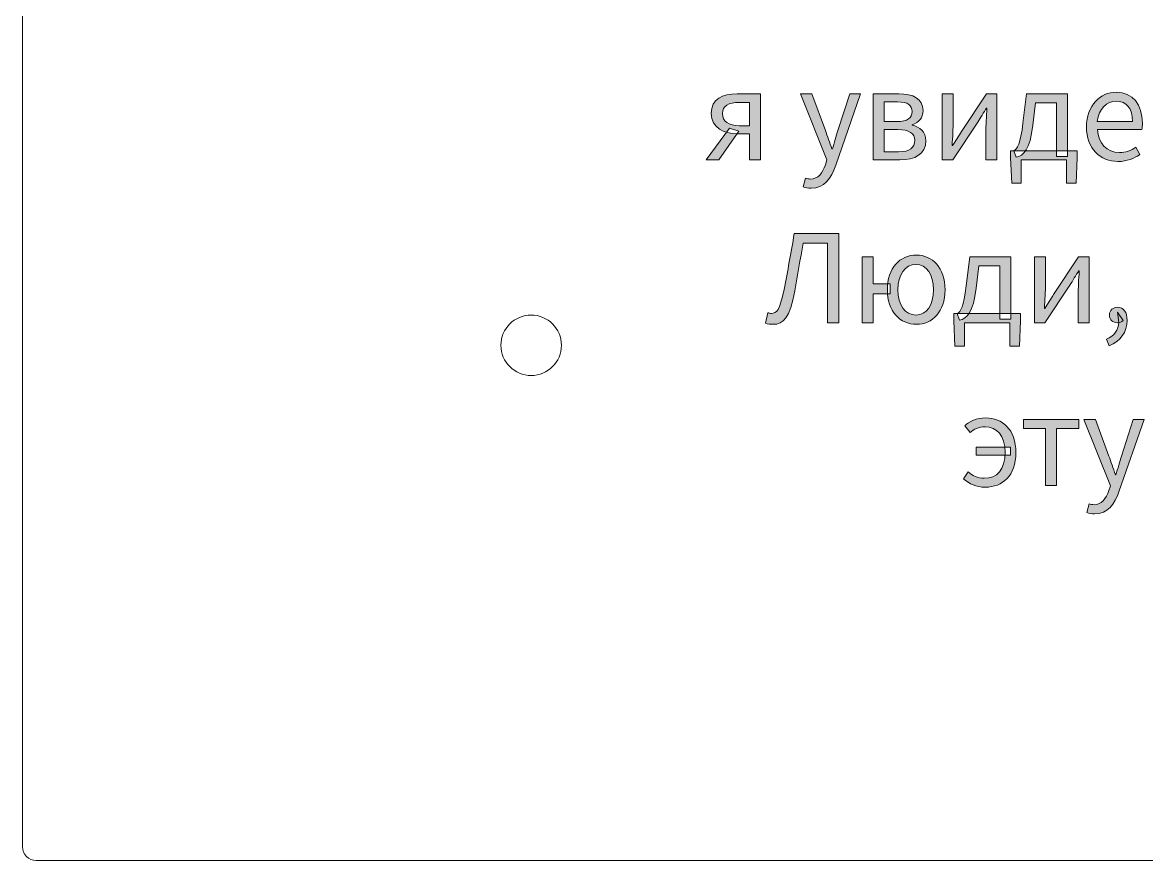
# Model space of a CAD drawing. Header units: millimetres. Extents: x -142 to 140, y -60 to 98.
# Drawn here: x -142.14 to -101.25, y 34.98 to 65.48 of the extents above; entities that cross this region are included whole.
import ezdxf

# ---------------------------------------------------------------- set-up
doc = ezdxf.new("R2010")
doc.units = ezdxf.units.MM
doc.header["$MEASUREMENT"] = 0
doc.layers.add('カット1(R255G0B0)', color=7, linetype='Continuous', lineweight=0)

# ---------------------------------------------------------------- blocks, each defined once
blk = doc.blocks.new('Block_1')
at = {"layer": 'カット1(R255G0B0)', "color": 5, "lineweight": 0, "true_color": 0x0000ff}
for points in [[(-142.14, 90.729), (-142.14, 90.729), (-142.14, 35.479), (-142.14, 35.479)], [(-86.638, 34.979), (-86.638, 34.979), (-141.64, 34.979), (-141.64, 34.979)]]:
    blk.add_open_spline(points, degree=3, dxfattribs=at)
blk.add_open_spline([(-142.138, 35.478), (-142.138, 35.202), (-141.914, 34.978), (-141.638, 34.978), (-141.638, 34.978), (-141.638, 34.978), (-141.638, 34.978)], degree=3, knots=[0, 0, 0, 0, 1, 1, 1, 2, 2, 2, 2], dxfattribs=at)
blk = doc.blocks.new('Block_3')
at = {"layer": 'カット1(R255G0B0)', "true_color": 0x000000, "transparency": 33554687}
h = blk.add_hatch(color=18, dxfattribs=at)
h.dxf.hatch_style = 2
edge = h.paths.add_edge_path()
edge.add_spline(control_points=[(-115.699, 61.723), (-115.699, 61.723), (-115.699, 62.567), (-115.699, 62.567), (-115.699, 62.567), (-116.075, 62.567), (-116.075, 62.567), (-116.452, 62.567), (-116.678, 62.443), (-116.678, 62.16), (-116.678, 61.878), (-116.452, 61.723), (-116.075, 61.723), (-116.075, 61.723), (-115.699, 61.723), (-115.699, 61.723)], knot_values=[0, 0, 0, 0, 1, 1, 1, 2, 2, 2, 3, 3, 3, 4, 4, 4, 5, 5, 5, 5], degree=3, periodic=0)
edge = h.paths.add_edge_path()
edge.add_spline(control_points=[(-115.699, 61.427), (-115.699, 61.427), (-116.144, 61.427), (-116.144, 61.427), (-116.616, 61.427), (-117.086, 61.639), (-117.086, 62.169), (-117.086, 62.699), (-116.68, 62.881), (-116.143, 62.881), (-116.143, 62.881), (-115.293, 62.881), (-115.293, 62.881), (-115.293, 62.881), (-115.293, 60.479), (-115.293, 60.479), (-115.293, 60.479), (-115.699, 60.479), (-115.699, 60.479), (-115.699, 60.479), (-115.699, 61.427), (-115.699, 61.427)], knot_values=[0, 0, 0, 0, 1, 1, 1, 2, 2, 2, 3, 3, 3, 4, 4, 4, 5, 5, 5, 6, 6, 6, 7, 7, 7, 7], degree=3, periodic=0)
edge = h.paths.add_edge_path()
edge.add_spline(control_points=[(-116.424, 61.638), (-116.424, 61.638), (-116.087, 61.517), (-116.087, 61.517), (-116.087, 61.517), (-116.811, 60.479), (-116.811, 60.479), (-116.811, 60.479), (-117.271, 60.479), (-117.271, 60.479), (-117.271, 60.479), (-116.424, 61.638), (-116.424, 61.638)], knot_values=[0, 0, 0, 0, 1, 1, 1, 2, 2, 2, 3, 3, 3, 4, 4, 4, 4], degree=3, periodic=0)
h = blk.add_hatch(color=18, dxfattribs=at)
h.dxf.hatch_style = 2
edge = h.paths.add_edge_path()
edge.add_spline(control_points=[(-113.738, 59.494), (-113.738, 59.494), (-113.659, 59.818), (-113.659, 59.818), (-113.611, 59.801), (-113.537, 59.781), (-113.475, 59.781), (-113.204, 59.781), (-113.033, 59.999), (-112.934, 60.297), (-112.934, 60.297), (-112.879, 60.475), (-112.879, 60.475), (-112.879, 60.475), (-113.843, 62.881), (-113.843, 62.881), (-113.843, 62.881), (-113.424, 62.881), (-113.424, 62.881), (-113.424, 62.881), (-112.934, 61.551), (-112.934, 61.551), (-112.859, 61.343), (-112.778, 61.097), (-112.7, 60.875), (-112.7, 60.875), (-112.68, 60.875), (-112.68, 60.875), (-112.612, 61.093), (-112.544, 61.34), (-112.478, 61.551), (-112.478, 61.551), (-112.05, 62.881), (-112.05, 62.881), (-112.05, 62.881), (-111.652, 62.881), (-111.652, 62.881), (-111.652, 62.881), (-112.557, 60.282), (-112.557, 60.282), (-112.727, 59.805), (-112.975, 59.444), (-113.456, 59.444), (-113.568, 59.444), (-113.661, 59.464), (-113.738, 59.494)], knot_values=[0, 0, 0, 0, 1, 1, 1, 2, 2, 2, 3, 3, 3, 4, 4, 4, 5, 5, 5, 6, 6, 6, 7, 7, 7, 8, 8, 8, 9, 9, 9, 10, 10, 10, 11, 11, 11, 12, 12, 12, 13, 13, 13, 14, 14, 14, 15, 15, 15, 15], degree=3, periodic=0)
h = blk.add_hatch(color=18, dxfattribs=at)
h.dxf.hatch_style = 2
edge = h.paths.add_edge_path()
edge.add_spline(control_points=[(-110.274, 60.77), (-109.874, 60.77), (-109.682, 60.922), (-109.682, 61.191), (-109.682, 61.434), (-109.892, 61.583), (-110.299, 61.583), (-110.299, 61.583), (-110.792, 61.583), (-110.792, 61.583), (-110.792, 61.583), (-110.792, 60.77), (-110.792, 60.77), (-110.792, 60.77), (-110.274, 60.77), (-110.274, 60.77)], knot_values=[0, 0, 0, 0, 1, 1, 1, 2, 2, 2, 3, 3, 3, 4, 4, 4, 5, 5, 5, 5], degree=3, periodic=0)
edge = h.paths.add_edge_path()
edge.add_spline(control_points=[(-110.338, 61.874), (-109.935, 61.874), (-109.78, 62.012), (-109.78, 62.233), (-109.78, 62.458), (-109.936, 62.59), (-110.309, 62.59), (-110.309, 62.59), (-110.792, 62.59), (-110.792, 62.59), (-110.792, 62.59), (-110.792, 61.874), (-110.792, 61.874), (-110.792, 61.874), (-110.338, 61.874), (-110.338, 61.874)], knot_values=[0, 0, 0, 0, 1, 1, 1, 2, 2, 2, 3, 3, 3, 4, 4, 4, 5, 5, 5, 5], degree=3, periodic=0)
edge = h.paths.add_edge_path()
edge.add_spline(control_points=[(-111.191, 62.881), (-111.191, 62.881), (-110.266, 62.881), (-110.266, 62.881), (-109.742, 62.881), (-109.382, 62.709), (-109.382, 62.272), (-109.382, 62.007), (-109.534, 61.834), (-109.781, 61.759), (-109.781, 61.759), (-109.781, 61.742), (-109.781, 61.742), (-109.512, 61.679), (-109.28, 61.511), (-109.28, 61.166), (-109.28, 60.689), (-109.673, 60.479), (-110.228, 60.479), (-110.228, 60.479), (-111.191, 60.479), (-111.191, 60.479), (-111.191, 60.479), (-111.191, 62.881), (-111.191, 62.881)], knot_values=[0, 0, 0, 0, 1, 1, 1, 2, 2, 2, 3, 3, 3, 4, 4, 4, 5, 5, 5, 6, 6, 6, 7, 7, 7, 8, 8, 8, 8], degree=3, periodic=0)
h = blk.add_hatch(color=18, dxfattribs=at)
h.dxf.hatch_style = 2
edge = h.paths.add_edge_path()
edge.add_spline(control_points=[(-108.682, 62.881), (-108.682, 62.881), (-108.286, 62.881), (-108.286, 62.881), (-108.286, 62.881), (-108.286, 61.883), (-108.286, 61.883), (-108.286, 61.628), (-108.307, 61.305), (-108.324, 60.996), (-108.324, 60.996), (-108.306, 60.996), (-108.306, 60.996), (-108.216, 61.144), (-108.076, 61.363), (-107.988, 61.51), (-107.988, 61.51), (-107.079, 62.881), (-107.079, 62.881), (-107.079, 62.881), (-106.702, 62.881), (-106.702, 62.881), (-106.702, 62.881), (-106.702, 60.479), (-106.702, 60.479), (-106.702, 60.479), (-107.097, 60.479), (-107.097, 60.479), (-107.097, 60.479), (-107.097, 61.478), (-107.097, 61.478), (-107.097, 61.733), (-107.076, 62.054), (-107.058, 62.365), (-107.058, 62.365), (-107.077, 62.365), (-107.077, 62.365), (-107.167, 62.216), (-107.306, 61.996), (-107.394, 61.851), (-107.394, 61.851), (-108.304, 60.479), (-108.304, 60.479), (-108.304, 60.479), (-108.682, 60.479), (-108.682, 60.479), (-108.682, 60.479), (-108.682, 62.881), (-108.682, 62.881)], knot_values=[0, 0, 0, 0, 1, 1, 1, 2, 2, 2, 3, 3, 3, 4, 4, 4, 5, 5, 5, 6, 6, 6, 7, 7, 7, 8, 8, 8, 9, 9, 9, 10, 10, 10, 11, 11, 11, 12, 12, 12, 13, 13, 13, 14, 14, 14, 15, 15, 15, 16, 16, 16, 16], degree=3, periodic=0)
h = blk.add_hatch(color=18, dxfattribs=at)
h.dxf.hatch_style = 2
edge = h.paths.add_edge_path()
edge.add_spline(control_points=[(-104.532, 62.55), (-104.532, 62.55), (-105.297, 62.55), (-105.297, 62.55), (-105.297, 62.55), (-105.391, 61.739), (-105.391, 61.739), (-105.492, 60.851), (-105.732, 60.622), (-105.991, 60.572), (-105.991, 60.572), (-106.083, 60.81), (-106.083, 60.81), (-105.949, 60.882), (-105.842, 61.043), (-105.747, 61.818), (-105.747, 61.818), (-105.62, 62.881), (-105.62, 62.881), (-105.62, 62.881), (-104.125, 62.881), (-104.125, 62.881), (-104.125, 62.881), (-104.125, 60.602), (-104.125, 60.602), (-104.125, 60.602), (-104.532, 60.602), (-104.532, 60.602), (-104.532, 60.602), (-104.532, 62.55), (-104.532, 62.55)], knot_values=[0, 0, 0, 0, 1, 1, 1, 2, 2, 2, 3, 3, 3, 4, 4, 4, 5, 5, 5, 6, 6, 6, 7, 7, 7, 8, 8, 8, 9, 9, 9, 10, 10, 10, 10], degree=3, periodic=0)
edge = h.paths.add_edge_path()
edge.add_spline(control_points=[(-105.809, 59.629), (-105.809, 59.629), (-106.159, 59.629), (-106.159, 59.629), (-106.159, 59.629), (-106.201, 60.553), (-106.201, 60.553), (-106.201, 60.553), (-106.201, 60.81), (-106.201, 60.81), (-106.201, 60.81), (-103.776, 60.81), (-103.776, 60.81), (-103.776, 60.81), (-103.776, 60.553), (-103.776, 60.553), (-103.776, 60.553), (-103.818, 59.629), (-103.818, 59.629), (-103.818, 59.629), (-104.168, 59.629), (-104.168, 59.629), (-104.168, 59.629), (-104.168, 60.479), (-104.168, 60.479), (-104.168, 60.479), (-105.809, 60.479), (-105.809, 60.479), (-105.809, 60.479), (-105.809, 59.629), (-105.809, 59.629)], knot_values=[0, 0, 0, 0, 1, 1, 1, 2, 2, 2, 3, 3, 3, 4, 4, 4, 5, 5, 5, 6, 6, 6, 7, 7, 7, 8, 8, 8, 9, 9, 9, 10, 10, 10, 10], degree=3, periodic=0)
h = blk.add_hatch(color=18, dxfattribs=at)
h.dxf.hatch_style = 2
edge = h.paths.add_edge_path()
edge.add_spline(control_points=[(-101.763, 61.874), (-101.763, 62.355), (-101.98, 62.617), (-102.355, 62.617), (-102.693, 62.617), (-102.995, 62.346), (-103.044, 61.874), (-103.044, 61.874), (-101.763, 61.874), (-101.763, 61.874)], knot_values=[0, 0, 0, 0, 1, 1, 1, 2, 2, 2, 3, 3, 3, 3], degree=3, periodic=0)
edge = h.paths.add_edge_path()
edge.add_spline(control_points=[(-103.442, 61.677), (-103.442, 62.459), (-102.915, 62.941), (-102.363, 62.941), (-101.75, 62.941), (-101.404, 62.501), (-101.404, 61.814), (-101.404, 61.728), (-101.411, 61.642), (-101.423, 61.583), (-101.423, 61.583), (-103.04, 61.583), (-103.04, 61.583), (-103.011, 61.074), (-102.7, 60.744), (-102.242, 60.744), (-102.012, 60.744), (-101.823, 60.818), (-101.645, 60.936), (-101.645, 60.936), (-101.499, 60.669), (-101.499, 60.669), (-101.71, 60.531), (-101.966, 60.42), (-102.292, 60.42), (-102.933, 60.42), (-103.442, 60.888), (-103.442, 61.677)], knot_values=[0, 0, 0, 0, 1, 1, 1, 2, 2, 2, 3, 3, 3, 4, 4, 4, 5, 5, 5, 6, 6, 6, 7, 7, 7, 8, 8, 8, 9, 9, 9, 9], degree=3, periodic=0)
h = blk.add_hatch(color=18, dxfattribs=at)
h.dxf.hatch_style = 2
edge = h.paths.add_edge_path()
edge.add_spline(control_points=[(-115.115, 54.537), (-115.115, 54.537), (-115.029, 54.917), (-115.029, 54.917), (-114.984, 54.9), (-114.944, 54.891), (-114.891, 54.891), (-114.72, 54.891), (-114.593, 54.991), (-114.438, 55.759), (-114.304, 56.435), (-114.193, 57.082), (-114.065, 57.796), (-114.065, 57.796), (-112.444, 57.796), (-112.444, 57.796), (-112.444, 57.796), (-112.444, 54.553), (-112.444, 54.553), (-112.444, 54.553), (-112.857, 54.553), (-112.857, 54.553), (-112.857, 54.553), (-112.857, 57.447), (-112.857, 57.447), (-112.857, 57.447), (-113.744, 57.447), (-113.744, 57.447), (-113.85, 56.854), (-113.945, 56.289), (-114.051, 55.714), (-114.237, 54.722), (-114.449, 54.493), (-114.838, 54.493), (-114.941, 54.493), (-115.025, 54.503), (-115.115, 54.537)], knot_values=[0, 0, 0, 0, 1, 1, 1, 2, 2, 2, 3, 3, 3, 4, 4, 4, 5, 5, 5, 6, 6, 6, 7, 7, 7, 8, 8, 8, 9, 9, 9, 10, 10, 10, 11, 11, 11, 12, 12, 12, 12], degree=3, periodic=0)
h = blk.add_hatch(color=18, dxfattribs=at)
h.dxf.hatch_style = 2
edge = h.paths.add_edge_path()
edge.add_spline(control_points=[(-109.002, 55.751), (-109.002, 56.301), (-109.248, 56.676), (-109.641, 56.676), (-110.033, 56.676), (-110.295, 56.301), (-110.295, 55.751), (-110.295, 55.2), (-110.033, 54.832), (-109.641, 54.832), (-109.248, 54.832), (-109.002, 55.2), (-109.002, 55.751)], knot_values=[0, 0, 0, 0, 1, 1, 1, 2, 2, 2, 3, 3, 3, 4, 4, 4, 4], degree=3, periodic=0)
edge = h.paths.add_edge_path()
edge.add_spline(control_points=[(-110.68, 55.751), (-110.68, 56.545), (-110.223, 57.014), (-109.623, 57.014), (-109.046, 57.014), (-108.582, 56.552), (-108.582, 55.751), (-108.582, 54.955), (-109.046, 54.493), (-109.623, 54.493), (-110.223, 54.493), (-110.68, 54.963), (-110.68, 55.751)], knot_values=[0, 0, 0, 0, 1, 1, 1, 2, 2, 2, 3, 3, 3, 4, 4, 4, 4], degree=3, periodic=0)
edge = h.paths.add_edge_path()
edge.add_spline(control_points=[(-111.598, 56.955), (-111.598, 56.955), (-111.191, 56.955), (-111.191, 56.955), (-111.191, 56.955), (-111.191, 55.967), (-111.191, 55.967), (-111.191, 55.967), (-110.584, 55.967), (-110.584, 55.967), (-110.584, 55.967), (-110.584, 55.607), (-110.584, 55.607), (-110.584, 55.607), (-111.191, 55.607), (-111.191, 55.607), (-111.191, 55.607), (-111.191, 54.553), (-111.191, 54.553), (-111.191, 54.553), (-111.598, 54.553), (-111.598, 54.553), (-111.598, 54.553), (-111.598, 56.955), (-111.598, 56.955)], knot_values=[0, 0, 0, 0, 1, 1, 1, 2, 2, 2, 3, 3, 3, 4, 4, 4, 5, 5, 5, 6, 6, 6, 7, 7, 7, 8, 8, 8, 8], degree=3, periodic=0)
h = blk.add_hatch(color=18, dxfattribs=at)
h.dxf.hatch_style = 2
edge = h.paths.add_edge_path()
edge.add_spline(control_points=[(-106.593, 56.624), (-106.593, 56.624), (-107.359, 56.624), (-107.359, 56.624), (-107.359, 56.624), (-107.453, 55.812), (-107.453, 55.812), (-107.554, 54.924), (-107.794, 54.696), (-108.053, 54.646), (-108.053, 54.646), (-108.145, 54.884), (-108.145, 54.884), (-108.011, 54.956), (-107.904, 55.116), (-107.809, 55.891), (-107.809, 55.891), (-107.682, 56.955), (-107.682, 56.955), (-107.682, 56.955), (-106.187, 56.955), (-106.187, 56.955), (-106.187, 56.955), (-106.187, 54.675), (-106.187, 54.675), (-106.187, 54.675), (-106.593, 54.675), (-106.593, 54.675), (-106.593, 54.675), (-106.593, 56.624), (-106.593, 56.624)], knot_values=[0, 0, 0, 0, 1, 1, 1, 2, 2, 2, 3, 3, 3, 4, 4, 4, 5, 5, 5, 6, 6, 6, 7, 7, 7, 8, 8, 8, 9, 9, 9, 10, 10, 10, 10], degree=3, periodic=0)
edge = h.paths.add_edge_path()
edge.add_spline(control_points=[(-107.871, 53.703), (-107.871, 53.703), (-108.221, 53.703), (-108.221, 53.703), (-108.221, 53.703), (-108.263, 54.626), (-108.263, 54.626), (-108.263, 54.626), (-108.263, 54.884), (-108.263, 54.884), (-108.263, 54.884), (-105.838, 54.884), (-105.838, 54.884), (-105.838, 54.884), (-105.838, 54.626), (-105.838, 54.626), (-105.838, 54.626), (-105.879, 53.703), (-105.879, 53.703), (-105.879, 53.703), (-106.23, 53.703), (-106.23, 53.703), (-106.23, 53.703), (-106.23, 54.553), (-106.23, 54.553), (-106.23, 54.553), (-107.871, 54.553), (-107.871, 54.553), (-107.871, 54.553), (-107.871, 53.703), (-107.871, 53.703)], knot_values=[0, 0, 0, 0, 1, 1, 1, 2, 2, 2, 3, 3, 3, 4, 4, 4, 5, 5, 5, 6, 6, 6, 7, 7, 7, 8, 8, 8, 9, 9, 9, 10, 10, 10, 10], degree=3, periodic=0)
h = blk.add_hatch(color=18, dxfattribs=at)
h.dxf.hatch_style = 2
edge = h.paths.add_edge_path()
edge.add_spline(control_points=[(-105.326, 56.955), (-105.326, 56.955), (-104.93, 56.955), (-104.93, 56.955), (-104.93, 56.955), (-104.93, 55.956), (-104.93, 55.956), (-104.93, 55.701), (-104.951, 55.379), (-104.968, 55.07), (-104.968, 55.07), (-104.95, 55.07), (-104.95, 55.07), (-104.86, 55.218), (-104.72, 55.437), (-104.632, 55.584), (-104.632, 55.584), (-103.723, 56.955), (-103.723, 56.955), (-103.723, 56.955), (-103.346, 56.955), (-103.346, 56.955), (-103.346, 56.955), (-103.346, 54.553), (-103.346, 54.553), (-103.346, 54.553), (-103.741, 54.553), (-103.741, 54.553), (-103.741, 54.553), (-103.741, 55.551), (-103.741, 55.551), (-103.741, 55.806), (-103.72, 56.127), (-103.702, 56.438), (-103.702, 56.438), (-103.721, 56.438), (-103.721, 56.438), (-103.811, 56.29), (-103.95, 56.069), (-104.038, 55.924), (-104.038, 55.924), (-104.948, 54.553), (-104.948, 54.553), (-104.948, 54.553), (-105.326, 54.553), (-105.326, 54.553), (-105.326, 54.553), (-105.326, 56.955), (-105.326, 56.955)], knot_values=[0, 0, 0, 0, 1, 1, 1, 2, 2, 2, 3, 3, 3, 4, 4, 4, 5, 5, 5, 6, 6, 6, 7, 7, 7, 8, 8, 8, 9, 9, 9, 10, 10, 10, 11, 11, 11, 12, 12, 12, 13, 13, 13, 14, 14, 14, 15, 15, 15, 16, 16, 16, 16], degree=3, periodic=0)
h = blk.add_hatch(color=18, dxfattribs=at)
h.dxf.hatch_style = 2
edge = h.paths.add_edge_path()
edge.add_spline(control_points=[(-102.707, 53.952), (-102.429, 54.074), (-102.26, 54.293), (-102.262, 54.565), (-102.262, 54.565), (-102.306, 54.93), (-102.306, 54.93), (-102.306, 54.93), (-102.107, 54.633), (-102.107, 54.633), (-102.161, 54.568), (-102.235, 54.549), (-102.312, 54.549), (-102.469, 54.549), (-102.606, 54.648), (-102.606, 54.832), (-102.606, 55.009), (-102.467, 55.115), (-102.305, 55.115), (-102.089, 55.115), (-101.96, 54.935), (-101.96, 54.638), (-101.96, 54.211), (-102.209, 53.879), (-102.608, 53.713), (-102.608, 53.713), (-102.707, 53.952), (-102.707, 53.952)], knot_values=[0, 0, 0, 0, 1, 1, 1, 2, 2, 2, 3, 3, 3, 4, 4, 4, 5, 5, 5, 6, 6, 6, 7, 7, 7, 8, 8, 8, 9, 9, 9, 9], degree=3, periodic=0)
h = blk.add_hatch(color=18, dxfattribs=at)
h.dxf.hatch_style = 2
edge = h.paths.add_edge_path()
edge.add_spline(control_points=[(-107.456, 50.02), (-107.456, 50.02), (-106.196, 50.02), (-106.196, 50.02), (-106.196, 50.02), (-106.196, 49.729), (-106.196, 49.729), (-106.196, 49.729), (-107.456, 49.729), (-107.456, 49.729), (-107.456, 49.729), (-107.456, 50.02), (-107.456, 50.02)], knot_values=[0, 0, 0, 0, 1, 1, 1, 2, 2, 2, 3, 3, 3, 4, 4, 4, 4], degree=3, periodic=0)
edge = h.paths.add_edge_path()
edge.add_spline(control_points=[(-107.912, 48.872), (-107.912, 48.872), (-107.744, 49.122), (-107.744, 49.122), (-107.597, 48.987), (-107.398, 48.89), (-107.162, 48.89), (-106.695, 48.89), (-106.397, 49.198), (-106.397, 49.824), (-106.397, 50.455), (-106.697, 50.763), (-107.127, 50.763), (-107.365, 50.763), (-107.529, 50.674), (-107.671, 50.551), (-107.671, 50.551), (-107.864, 50.798), (-107.864, 50.798), (-107.699, 50.953), (-107.455, 51.087), (-107.102, 51.087), (-106.503, 51.087), (-106.006, 50.681), (-106.006, 49.824), (-106.006, 48.983), (-106.483, 48.567), (-107.126, 48.567), (-107.434, 48.567), (-107.71, 48.68), (-107.912, 48.872)], knot_values=[0, 0, 0, 0, 1, 1, 1, 2, 2, 2, 3, 3, 3, 4, 4, 4, 5, 5, 5, 6, 6, 6, 7, 7, 7, 8, 8, 8, 9, 9, 9, 10, 10, 10, 10], degree=3, periodic=0)
h = blk.add_hatch(color=18, dxfattribs=at)
h.dxf.hatch_style = 2
edge = h.paths.add_edge_path()
edge.add_spline(control_points=[(-104.929, 50.697), (-104.929, 50.697), (-105.733, 50.697), (-105.733, 50.697), (-105.733, 50.697), (-105.733, 51.028), (-105.733, 51.028), (-105.733, 51.028), (-103.719, 51.028), (-103.719, 51.028), (-103.719, 51.028), (-103.719, 50.697), (-103.719, 50.697), (-103.719, 50.697), (-104.523, 50.697), (-104.523, 50.697), (-104.523, 50.697), (-104.523, 48.626), (-104.523, 48.626), (-104.523, 48.626), (-104.929, 48.626), (-104.929, 48.626), (-104.929, 48.626), (-104.929, 50.697), (-104.929, 50.697)], knot_values=[0, 0, 0, 0, 1, 1, 1, 2, 2, 2, 3, 3, 3, 4, 4, 4, 5, 5, 5, 6, 6, 6, 7, 7, 7, 8, 8, 8, 8], degree=3, periodic=0)
h = blk.add_hatch(color=18, dxfattribs=at)
h.dxf.hatch_style = 2
edge = h.paths.add_edge_path()
edge.add_spline(control_points=[(-103.426, 47.64), (-103.426, 47.64), (-103.346, 47.964), (-103.346, 47.964), (-103.299, 47.948), (-103.225, 47.928), (-103.163, 47.928), (-102.892, 47.928), (-102.721, 48.146), (-102.621, 48.444), (-102.621, 48.444), (-102.567, 48.621), (-102.567, 48.621), (-102.567, 48.621), (-103.531, 51.028), (-103.531, 51.028), (-103.531, 51.028), (-103.112, 51.028), (-103.112, 51.028), (-103.112, 51.028), (-102.622, 49.698), (-102.622, 49.698), (-102.546, 49.489), (-102.466, 49.244), (-102.388, 49.021), (-102.388, 49.021), (-102.368, 49.021), (-102.368, 49.021), (-102.3, 49.24), (-102.231, 49.486), (-102.166, 49.698), (-102.166, 49.698), (-101.738, 51.028), (-101.738, 51.028), (-101.738, 51.028), (-101.34, 51.028), (-101.34, 51.028), (-101.34, 51.028), (-102.245, 48.428), (-102.245, 48.428), (-102.414, 47.951), (-102.662, 47.591), (-103.144, 47.591), (-103.256, 47.591), (-103.348, 47.611), (-103.426, 47.64)], knot_values=[0, 0, 0, 0, 1, 1, 1, 2, 2, 2, 3, 3, 3, 4, 4, 4, 5, 5, 5, 6, 6, 6, 7, 7, 7, 8, 8, 8, 9, 9, 9, 10, 10, 10, 11, 11, 11, 12, 12, 12, 13, 13, 13, 14, 14, 14, 15, 15, 15, 15], degree=3, periodic=0)
at = {"layer": 'カット1(R255G0B0)'}
for points, knots in [([(-115.699, 61.427), (-115.699, 61.427), (-116.144, 61.427), (-116.144, 61.427), (-116.616, 61.427), (-117.086, 61.639), (-117.086, 62.169), (-117.086, 62.699), (-116.68, 62.881), (-116.143, 62.881), (-116.143, 62.881), (-115.293, 62.881), (-115.293, 62.881), (-115.293, 62.881), (-115.293, 60.479), (-115.293, 60.479), (-115.293, 60.479), (-115.699, 60.479), (-115.699, 60.479), (-115.699, 60.479), (-115.699, 61.427), (-115.699, 61.427)], [0, 0, 0, 0, 1, 1, 1, 2, 2, 2, 3, 3, 3, 4, 4, 4, 5, 5, 5, 6, 6, 6, 7, 7, 7, 7]), ([(-115.699, 61.723), (-115.699, 61.723), (-115.699, 62.567), (-115.699, 62.567), (-115.699, 62.567), (-116.075, 62.567), (-116.075, 62.567), (-116.452, 62.567), (-116.678, 62.443), (-116.678, 62.16), (-116.678, 61.878), (-116.452, 61.723), (-116.075, 61.723), (-116.075, 61.723), (-115.699, 61.723), (-115.699, 61.723)], [0, 0, 0, 0, 1, 1, 1, 2, 2, 2, 3, 3, 3, 4, 4, 4, 5, 5, 5, 5]), ([(-113.738, 59.494), (-113.738, 59.494), (-113.659, 59.818), (-113.659, 59.818), (-113.611, 59.801), (-113.537, 59.781), (-113.475, 59.781), (-113.204, 59.781), (-113.033, 59.999), (-112.934, 60.297), (-112.934, 60.297), (-112.879, 60.475), (-112.879, 60.475), (-112.879, 60.475), (-113.843, 62.881), (-113.843, 62.881), (-113.843, 62.881), (-113.424, 62.881), (-113.424, 62.881), (-113.424, 62.881), (-112.934, 61.551), (-112.934, 61.551), (-112.859, 61.343), (-112.778, 61.097), (-112.7, 60.875), (-112.7, 60.875), (-112.68, 60.875), (-112.68, 60.875), (-112.612, 61.093), (-112.544, 61.34), (-112.478, 61.551), (-112.478, 61.551), (-112.05, 62.881), (-112.05, 62.881), (-112.05, 62.881), (-111.652, 62.881), (-111.652, 62.881), (-111.652, 62.881), (-112.557, 60.282), (-112.557, 60.282), (-112.727, 59.805), (-112.975, 59.444), (-113.456, 59.444), (-113.568, 59.444), (-113.661, 59.464), (-113.738, 59.494)], [0, 0, 0, 0, 1, 1, 1, 2, 2, 2, 3, 3, 3, 4, 4, 4, 5, 5, 5, 6, 6, 6, 7, 7, 7, 8, 8, 8, 9, 9, 9, 10, 10, 10, 11, 11, 11, 12, 12, 12, 13, 13, 13, 14, 14, 14, 15, 15, 15, 15]), ([(-111.191, 62.881), (-111.191, 62.881), (-110.266, 62.881), (-110.266, 62.881), (-109.742, 62.881), (-109.382, 62.709), (-109.382, 62.272), (-109.382, 62.007), (-109.534, 61.834), (-109.781, 61.759), (-109.781, 61.759), (-109.781, 61.742), (-109.781, 61.742), (-109.512, 61.679), (-109.28, 61.511), (-109.28, 61.166), (-109.28, 60.689), (-109.673, 60.479), (-110.228, 60.479), (-110.228, 60.479), (-111.191, 60.479), (-111.191, 60.479), (-111.191, 60.479), (-111.191, 62.881), (-111.191, 62.881)], [0, 0, 0, 0, 1, 1, 1, 2, 2, 2, 3, 3, 3, 4, 4, 4, 5, 5, 5, 6, 6, 6, 7, 7, 7, 8, 8, 8, 8]), ([(-110.338, 61.874), (-109.935, 61.874), (-109.78, 62.012), (-109.78, 62.233), (-109.78, 62.458), (-109.936, 62.59), (-110.309, 62.59), (-110.309, 62.59), (-110.792, 62.59), (-110.792, 62.59), (-110.792, 62.59), (-110.792, 61.874), (-110.792, 61.874), (-110.792, 61.874), (-110.338, 61.874), (-110.338, 61.874)], [0, 0, 0, 0, 1, 1, 1, 2, 2, 2, 3, 3, 3, 4, 4, 4, 5, 5, 5, 5]), ([(-108.682, 62.881), (-108.682, 62.881), (-108.286, 62.881), (-108.286, 62.881), (-108.286, 62.881), (-108.286, 61.883), (-108.286, 61.883), (-108.286, 61.628), (-108.307, 61.305), (-108.324, 60.996), (-108.324, 60.996), (-108.306, 60.996), (-108.306, 60.996), (-108.216, 61.144), (-108.076, 61.363), (-107.988, 61.51), (-107.988, 61.51), (-107.079, 62.881), (-107.079, 62.881), (-107.079, 62.881), (-106.702, 62.881), (-106.702, 62.881), (-106.702, 62.881), (-106.702, 60.479), (-106.702, 60.479), (-106.702, 60.479), (-107.097, 60.479), (-107.097, 60.479), (-107.097, 60.479), (-107.097, 61.478), (-107.097, 61.478), (-107.097, 61.733), (-107.076, 62.054), (-107.058, 62.365), (-107.058, 62.365), (-107.077, 62.365), (-107.077, 62.365), (-107.167, 62.216), (-107.306, 61.996), (-107.394, 61.851), (-107.394, 61.851), (-108.304, 60.479), (-108.304, 60.479), (-108.304, 60.479), (-108.682, 60.479), (-108.682, 60.479), (-108.682, 60.479), (-108.682, 62.881), (-108.682, 62.881)], [0, 0, 0, 0, 1, 1, 1, 2, 2, 2, 3, 3, 3, 4, 4, 4, 5, 5, 5, 6, 6, 6, 7, 7, 7, 8, 8, 8, 9, 9, 9, 10, 10, 10, 11, 11, 11, 12, 12, 12, 13, 13, 13, 14, 14, 14, 15, 15, 15, 16, 16, 16, 16]), ([(-104.532, 62.55), (-104.532, 62.55), (-105.297, 62.55), (-105.297, 62.55), (-105.297, 62.55), (-105.391, 61.739), (-105.391, 61.739), (-105.492, 60.851), (-105.732, 60.622), (-105.991, 60.572), (-105.991, 60.572), (-106.083, 60.81), (-106.083, 60.81), (-105.949, 60.882), (-105.842, 61.043), (-105.747, 61.818), (-105.747, 61.818), (-105.62, 62.881), (-105.62, 62.881), (-105.62, 62.881), (-104.125, 62.881), (-104.125, 62.881), (-104.125, 62.881), (-104.125, 60.602), (-104.125, 60.602), (-104.125, 60.602), (-104.532, 60.602), (-104.532, 60.602), (-104.532, 60.602), (-104.532, 62.55), (-104.532, 62.55)], [0, 0, 0, 0, 1, 1, 1, 2, 2, 2, 3, 3, 3, 4, 4, 4, 5, 5, 5, 6, 6, 6, 7, 7, 7, 8, 8, 8, 9, 9, 9, 10, 10, 10, 10]), ([(-103.442, 61.677), (-103.442, 62.459), (-102.915, 62.941), (-102.363, 62.941), (-101.75, 62.941), (-101.404, 62.501), (-101.404, 61.814), (-101.404, 61.728), (-101.411, 61.642), (-101.423, 61.583), (-101.423, 61.583), (-103.04, 61.583), (-103.04, 61.583), (-103.011, 61.074), (-102.7, 60.744), (-102.242, 60.744), (-102.012, 60.744), (-101.823, 60.818), (-101.645, 60.936), (-101.645, 60.936), (-101.499, 60.669), (-101.499, 60.669), (-101.71, 60.531), (-101.966, 60.42), (-102.292, 60.42), (-102.933, 60.42), (-103.442, 60.888), (-103.442, 61.677)], [0, 0, 0, 0, 1, 1, 1, 2, 2, 2, 3, 3, 3, 4, 4, 4, 5, 5, 5, 6, 6, 6, 7, 7, 7, 8, 8, 8, 9, 9, 9, 9]), ([(-101.763, 61.874), (-101.763, 62.355), (-101.98, 62.617), (-102.355, 62.617), (-102.693, 62.617), (-102.995, 62.346), (-103.044, 61.874), (-103.044, 61.874), (-101.763, 61.874), (-101.763, 61.874)], [0, 0, 0, 0, 1, 1, 1, 2, 2, 2, 3, 3, 3, 3]), ([(-116.424, 61.638), (-116.424, 61.638), (-116.087, 61.517), (-116.087, 61.517), (-116.087, 61.517), (-116.811, 60.479), (-116.811, 60.479), (-116.811, 60.479), (-117.271, 60.479), (-117.271, 60.479), (-117.271, 60.479), (-116.424, 61.638), (-116.424, 61.638)], [0, 0, 0, 0, 1, 1, 1, 2, 2, 2, 3, 3, 3, 4, 4, 4, 4]), ([(-110.274, 60.77), (-109.874, 60.77), (-109.682, 60.922), (-109.682, 61.191), (-109.682, 61.434), (-109.892, 61.583), (-110.299, 61.583), (-110.299, 61.583), (-110.792, 61.583), (-110.792, 61.583), (-110.792, 61.583), (-110.792, 60.77), (-110.792, 60.77), (-110.792, 60.77), (-110.274, 60.77), (-110.274, 60.77)], [0, 0, 0, 0, 1, 1, 1, 2, 2, 2, 3, 3, 3, 4, 4, 4, 5, 5, 5, 5]), ([(-105.809, 59.629), (-105.809, 59.629), (-106.159, 59.629), (-106.159, 59.629), (-106.159, 59.629), (-106.201, 60.553), (-106.201, 60.553), (-106.201, 60.553), (-106.201, 60.81), (-106.201, 60.81), (-106.201, 60.81), (-103.776, 60.81), (-103.776, 60.81), (-103.776, 60.81), (-103.776, 60.553), (-103.776, 60.553), (-103.776, 60.553), (-103.818, 59.629), (-103.818, 59.629), (-103.818, 59.629), (-104.168, 59.629), (-104.168, 59.629), (-104.168, 59.629), (-104.168, 60.479), (-104.168, 60.479), (-104.168, 60.479), (-105.809, 60.479), (-105.809, 60.479), (-105.809, 60.479), (-105.809, 59.629), (-105.809, 59.629)], [0, 0, 0, 0, 1, 1, 1, 2, 2, 2, 3, 3, 3, 4, 4, 4, 5, 5, 5, 6, 6, 6, 7, 7, 7, 8, 8, 8, 9, 9, 9, 10, 10, 10, 10]), ([(-115.115, 54.537), (-115.115, 54.537), (-115.029, 54.917), (-115.029, 54.917), (-114.984, 54.9), (-114.944, 54.891), (-114.891, 54.891), (-114.72, 54.891), (-114.593, 54.991), (-114.438, 55.759), (-114.304, 56.435), (-114.193, 57.082), (-114.065, 57.796), (-114.065, 57.796), (-112.444, 57.796), (-112.444, 57.796), (-112.444, 57.796), (-112.444, 54.553), (-112.444, 54.553), (-112.444, 54.553), (-112.857, 54.553), (-112.857, 54.553), (-112.857, 54.553), (-112.857, 57.447), (-112.857, 57.447), (-112.857, 57.447), (-113.744, 57.447), (-113.744, 57.447), (-113.85, 56.854), (-113.945, 56.289), (-114.051, 55.714), (-114.237, 54.722), (-114.449, 54.493), (-114.838, 54.493), (-114.941, 54.493), (-115.025, 54.503), (-115.115, 54.537)], [0, 0, 0, 0, 1, 1, 1, 2, 2, 2, 3, 3, 3, 4, 4, 4, 5, 5, 5, 6, 6, 6, 7, 7, 7, 8, 8, 8, 9, 9, 9, 10, 10, 10, 11, 11, 11, 12, 12, 12, 12]), ([(-111.598, 56.955), (-111.598, 56.955), (-111.191, 56.955), (-111.191, 56.955), (-111.191, 56.955), (-111.191, 55.967), (-111.191, 55.967), (-111.191, 55.967), (-110.584, 55.967), (-110.584, 55.967), (-110.584, 55.967), (-110.584, 55.607), (-110.584, 55.607), (-110.584, 55.607), (-111.191, 55.607), (-111.191, 55.607), (-111.191, 55.607), (-111.191, 54.553), (-111.191, 54.553), (-111.191, 54.553), (-111.598, 54.553), (-111.598, 54.553), (-111.598, 54.553), (-111.598, 56.955), (-111.598, 56.955)], [0, 0, 0, 0, 1, 1, 1, 2, 2, 2, 3, 3, 3, 4, 4, 4, 5, 5, 5, 6, 6, 6, 7, 7, 7, 8, 8, 8, 8]), ([(-110.68, 55.751), (-110.68, 56.545), (-110.223, 57.014), (-109.623, 57.014), (-109.046, 57.014), (-108.582, 56.552), (-108.582, 55.751), (-108.582, 54.955), (-109.046, 54.493), (-109.623, 54.493), (-110.223, 54.493), (-110.68, 54.963), (-110.68, 55.751)], [0, 0, 0, 0, 1, 1, 1, 2, 2, 2, 3, 3, 3, 4, 4, 4, 4]), ([(-106.593, 56.624), (-106.593, 56.624), (-107.359, 56.624), (-107.359, 56.624), (-107.359, 56.624), (-107.453, 55.812), (-107.453, 55.812), (-107.554, 54.924), (-107.794, 54.696), (-108.053, 54.646), (-108.053, 54.646), (-108.145, 54.884), (-108.145, 54.884), (-108.011, 54.956), (-107.904, 55.116), (-107.809, 55.891), (-107.809, 55.891), (-107.682, 56.955), (-107.682, 56.955), (-107.682, 56.955), (-106.187, 56.955), (-106.187, 56.955), (-106.187, 56.955), (-106.187, 54.675), (-106.187, 54.675), (-106.187, 54.675), (-106.593, 54.675), (-106.593, 54.675), (-106.593, 54.675), (-106.593, 56.624), (-106.593, 56.624)], [0, 0, 0, 0, 1, 1, 1, 2, 2, 2, 3, 3, 3, 4, 4, 4, 5, 5, 5, 6, 6, 6, 7, 7, 7, 8, 8, 8, 9, 9, 9, 10, 10, 10, 10]), ([(-105.326, 56.955), (-105.326, 56.955), (-104.93, 56.955), (-104.93, 56.955), (-104.93, 56.955), (-104.93, 55.956), (-104.93, 55.956), (-104.93, 55.701), (-104.951, 55.379), (-104.968, 55.07), (-104.968, 55.07), (-104.95, 55.07), (-104.95, 55.07), (-104.86, 55.218), (-104.72, 55.437), (-104.632, 55.584), (-104.632, 55.584), (-103.723, 56.955), (-103.723, 56.955), (-103.723, 56.955), (-103.346, 56.955), (-103.346, 56.955), (-103.346, 56.955), (-103.346, 54.553), (-103.346, 54.553), (-103.346, 54.553), (-103.741, 54.553), (-103.741, 54.553), (-103.741, 54.553), (-103.741, 55.551), (-103.741, 55.551), (-103.741, 55.806), (-103.72, 56.127), (-103.702, 56.438), (-103.702, 56.438), (-103.721, 56.438), (-103.721, 56.438), (-103.811, 56.29), (-103.95, 56.069), (-104.038, 55.924), (-104.038, 55.924), (-104.948, 54.553), (-104.948, 54.553), (-104.948, 54.553), (-105.326, 54.553), (-105.326, 54.553), (-105.326, 54.553), (-105.326, 56.955), (-105.326, 56.955)], [0, 0, 0, 0, 1, 1, 1, 2, 2, 2, 3, 3, 3, 4, 4, 4, 5, 5, 5, 6, 6, 6, 7, 7, 7, 8, 8, 8, 9, 9, 9, 10, 10, 10, 11, 11, 11, 12, 12, 12, 13, 13, 13, 14, 14, 14, 15, 15, 15, 16, 16, 16, 16]), ([(-109.002, 55.751), (-109.002, 56.301), (-109.248, 56.676), (-109.641, 56.676), (-110.033, 56.676), (-110.295, 56.301), (-110.295, 55.751), (-110.295, 55.2), (-110.033, 54.832), (-109.641, 54.832), (-109.248, 54.832), (-109.002, 55.2), (-109.002, 55.751)], [0, 0, 0, 0, 1, 1, 1, 2, 2, 2, 3, 3, 3, 4, 4, 4, 4]), ([(-107.871, 53.703), (-107.871, 53.703), (-108.221, 53.703), (-108.221, 53.703), (-108.221, 53.703), (-108.263, 54.626), (-108.263, 54.626), (-108.263, 54.626), (-108.263, 54.884), (-108.263, 54.884), (-108.263, 54.884), (-105.838, 54.884), (-105.838, 54.884), (-105.838, 54.884), (-105.838, 54.626), (-105.838, 54.626), (-105.838, 54.626), (-105.879, 53.703), (-105.879, 53.703), (-105.879, 53.703), (-106.23, 53.703), (-106.23, 53.703), (-106.23, 53.703), (-106.23, 54.553), (-106.23, 54.553), (-106.23, 54.553), (-107.871, 54.553), (-107.871, 54.553), (-107.871, 54.553), (-107.871, 53.703), (-107.871, 53.703)], [0, 0, 0, 0, 1, 1, 1, 2, 2, 2, 3, 3, 3, 4, 4, 4, 5, 5, 5, 6, 6, 6, 7, 7, 7, 8, 8, 8, 9, 9, 9, 10, 10, 10, 10]), ([(-102.707, 53.952), (-102.429, 54.074), (-102.26, 54.293), (-102.262, 54.565), (-102.262, 54.565), (-102.306, 54.93), (-102.306, 54.93), (-102.306, 54.93), (-102.107, 54.633), (-102.107, 54.633), (-102.161, 54.568), (-102.235, 54.549), (-102.312, 54.549), (-102.469, 54.549), (-102.606, 54.648), (-102.606, 54.832), (-102.606, 55.009), (-102.467, 55.115), (-102.305, 55.115), (-102.089, 55.115), (-101.96, 54.935), (-101.96, 54.638), (-101.96, 54.211), (-102.209, 53.879), (-102.608, 53.713), (-102.608, 53.713), (-102.707, 53.952), (-102.707, 53.952)], [0, 0, 0, 0, 1, 1, 1, 2, 2, 2, 3, 3, 3, 4, 4, 4, 5, 5, 5, 6, 6, 6, 7, 7, 7, 8, 8, 8, 9, 9, 9, 9]), ([(-107.912, 48.872), (-107.912, 48.872), (-107.744, 49.122), (-107.744, 49.122), (-107.597, 48.987), (-107.398, 48.89), (-107.162, 48.89), (-106.695, 48.89), (-106.397, 49.198), (-106.397, 49.824), (-106.397, 50.455), (-106.697, 50.763), (-107.127, 50.763), (-107.365, 50.763), (-107.529, 50.674), (-107.671, 50.551), (-107.671, 50.551), (-107.864, 50.798), (-107.864, 50.798), (-107.699, 50.953), (-107.455, 51.087), (-107.102, 51.087), (-106.503, 51.087), (-106.006, 50.681), (-106.006, 49.824), (-106.006, 48.983), (-106.483, 48.567), (-107.126, 48.567), (-107.434, 48.567), (-107.71, 48.68), (-107.912, 48.872)], [0, 0, 0, 0, 1, 1, 1, 2, 2, 2, 3, 3, 3, 4, 4, 4, 5, 5, 5, 6, 6, 6, 7, 7, 7, 8, 8, 8, 9, 9, 9, 10, 10, 10, 10]), ([(-104.929, 50.697), (-104.929, 50.697), (-105.733, 50.697), (-105.733, 50.697), (-105.733, 50.697), (-105.733, 51.028), (-105.733, 51.028), (-105.733, 51.028), (-103.719, 51.028), (-103.719, 51.028), (-103.719, 51.028), (-103.719, 50.697), (-103.719, 50.697), (-103.719, 50.697), (-104.523, 50.697), (-104.523, 50.697), (-104.523, 50.697), (-104.523, 48.626), (-104.523, 48.626), (-104.523, 48.626), (-104.929, 48.626), (-104.929, 48.626), (-104.929, 48.626), (-104.929, 50.697), (-104.929, 50.697)], [0, 0, 0, 0, 1, 1, 1, 2, 2, 2, 3, 3, 3, 4, 4, 4, 5, 5, 5, 6, 6, 6, 7, 7, 7, 8, 8, 8, 8]), ([(-103.426, 47.64), (-103.426, 47.64), (-103.346, 47.964), (-103.346, 47.964), (-103.299, 47.948), (-103.225, 47.928), (-103.163, 47.928), (-102.892, 47.928), (-102.721, 48.146), (-102.621, 48.444), (-102.621, 48.444), (-102.567, 48.621), (-102.567, 48.621), (-102.567, 48.621), (-103.531, 51.028), (-103.531, 51.028), (-103.531, 51.028), (-103.112, 51.028), (-103.112, 51.028), (-103.112, 51.028), (-102.622, 49.698), (-102.622, 49.698), (-102.546, 49.489), (-102.466, 49.244), (-102.388, 49.021), (-102.388, 49.021), (-102.368, 49.021), (-102.368, 49.021), (-102.3, 49.24), (-102.231, 49.486), (-102.166, 49.698), (-102.166, 49.698), (-101.738, 51.028), (-101.738, 51.028), (-101.738, 51.028), (-101.34, 51.028), (-101.34, 51.028), (-101.34, 51.028), (-102.245, 48.428), (-102.245, 48.428), (-102.414, 47.951), (-102.662, 47.591), (-103.144, 47.591), (-103.256, 47.591), (-103.348, 47.611), (-103.426, 47.64)], [0, 0, 0, 0, 1, 1, 1, 2, 2, 2, 3, 3, 3, 4, 4, 4, 5, 5, 5, 6, 6, 6, 7, 7, 7, 8, 8, 8, 9, 9, 9, 10, 10, 10, 11, 11, 11, 12, 12, 12, 13, 13, 13, 14, 14, 14, 15, 15, 15, 15]), ([(-107.456, 50.02), (-107.456, 50.02), (-106.196, 50.02), (-106.196, 50.02), (-106.196, 50.02), (-106.196, 49.729), (-106.196, 49.729), (-106.196, 49.729), (-107.456, 49.729), (-107.456, 49.729), (-107.456, 49.729), (-107.456, 50.02), (-107.456, 50.02)], [0, 0, 0, 0, 1, 1, 1, 2, 2, 2, 3, 3, 3, 4, 4, 4, 4])]:
    blk.add_open_spline(points, degree=3, knots=knots, dxfattribs=at)
blk = doc.blocks.new('Block_2')
at = {"layer": 'カット1(R255G0B0)'}
blk.add_blockref('Block_3', (0, 0), dxfattribs=at)
blk = doc.blocks.new('Block_0')
at = {"layer": 'カット1(R255G0B0)', "color": 1, "lineweight": 0, "true_color": 0xff0000}
blk.add_circle((-123.638, 53.731), 1.1, dxfattribs=at)
at = {"layer": 'カット1(R255G0B0)'}
for name in ['Block_1', 'Block_2']:
    blk.add_blockref(name, (0, 0), dxfattribs=at)

msp = doc.modelspace()

# ---------------------------------------------------------------- block references
at = {"layer": 'カット1(R255G0B0)'}
msp.add_blockref('Block_0', (0, 0), dxfattribs=at)

doc.saveas('drawing.dxf')
